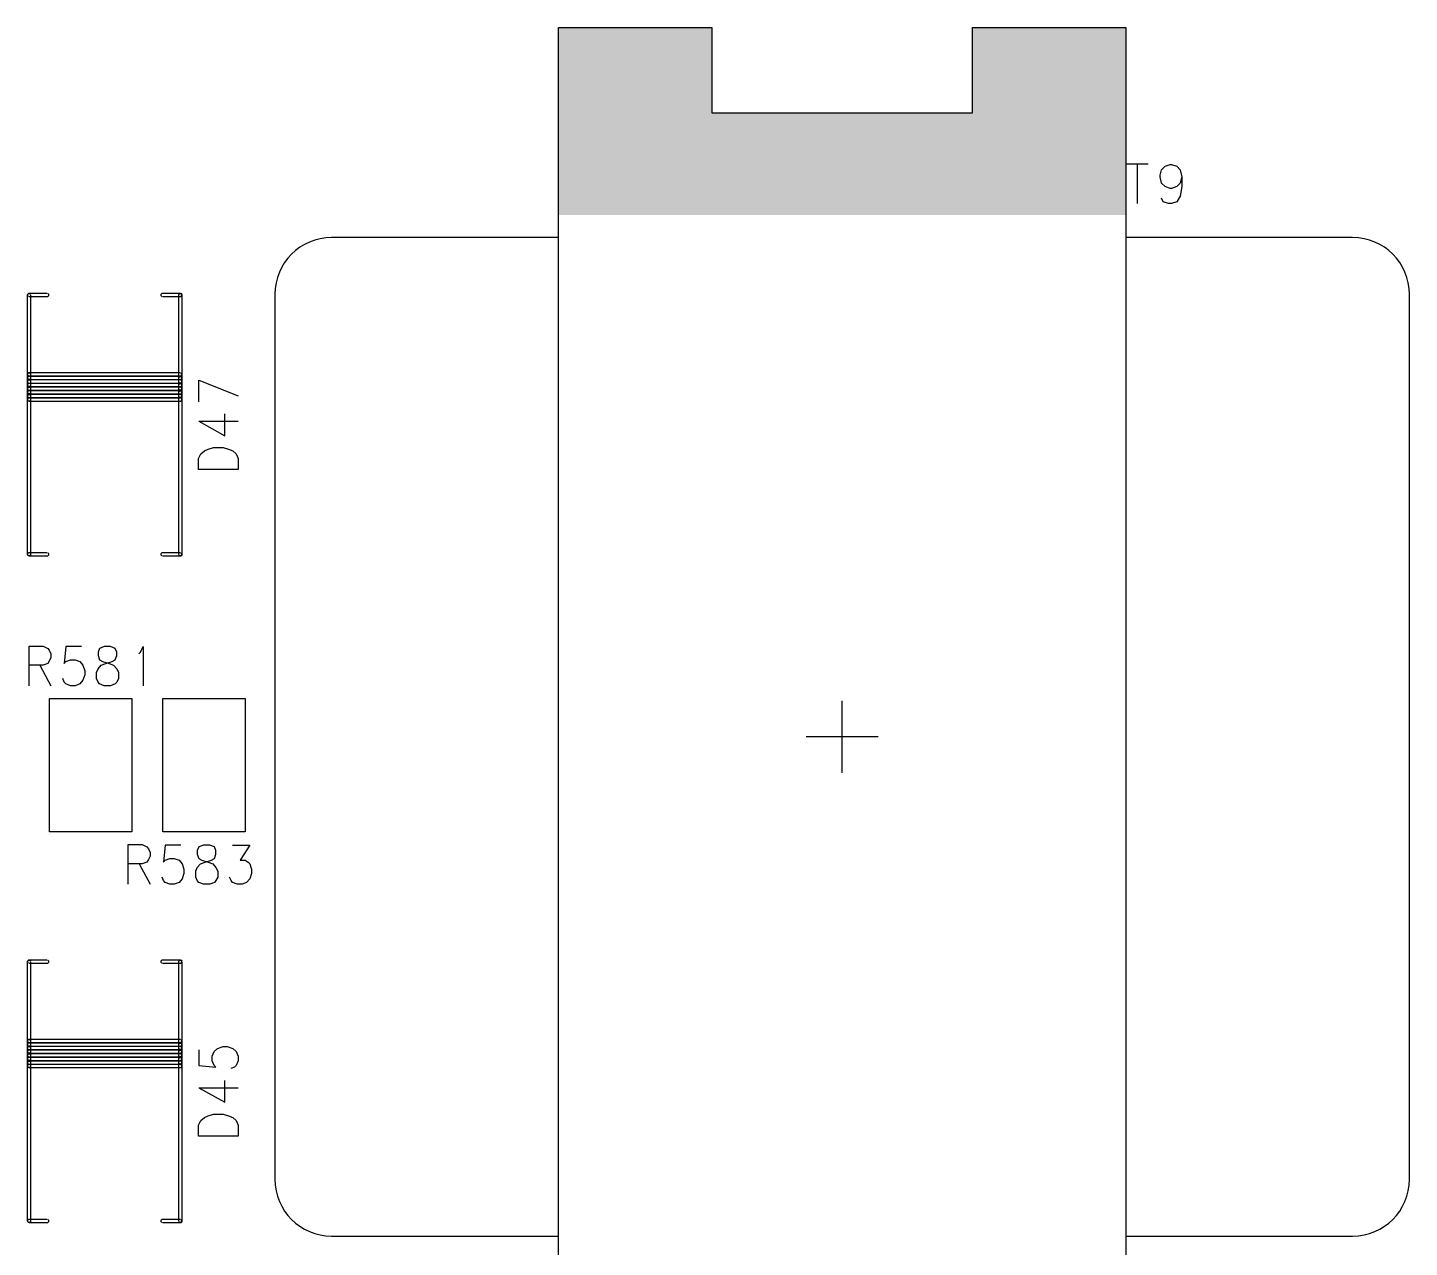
# Model space of a CAD drawing. Extents: x 295 to 953, y 10 to 290.
# Drawn here: x 780.02 to 820.22, y 116.35 to 151.83 of the extents above; entities that cross this region are included whole.
import ezdxf

# ---------------------------------------------------------------- set-up
doc = ezdxf.new("R2010")
doc.units = 0
doc.header["$LTSCALE"] = 5
doc.header["$MEASUREMENT"] = 0
doc.layers.add('13_C-SILK_GBR', color=7, linetype='CONTINUOUS')

msp = doc.modelspace()

# ---------------------------------------------------------------- linework, layer by layer
at = {"layer": '13_C-SILK_GBR'}
for p, q in [((795.465, 110.575), (795.465, 151.825)), ((795.465, 151.825), (799.92, 151.825)), ((799.92, 151.825), (799.92, 149.35)), ((807.51, 149.35), (807.51, 151.825)), ((807.51, 151.825), (811.965, 151.825)), ((811.965, 151.825), (811.965, 110.575)), ((799.92, 149.35), (807.51, 149.35)), ((811.98, 147.865), (812.618, 147.865)), ((812.298, 147.865), (812.298, 146.71)), ((812.962, 147.532), (813.006, 147.69)), ((812.962, 147.481), (812.962, 147.532)), ((813.006, 147.69), (813.109, 147.796)), ((813.109, 147.796), (813.255, 147.847)), ((813.255, 147.847), (813.3, 147.847)), ((813.3, 147.847), (813.453, 147.796)), ((813.453, 147.796), (813.549, 147.69)), ((813.549, 147.69), (813.6, 147.481)), ((813.006, 147.306), (812.962, 147.481)), ((813.109, 147.2), (813.006, 147.306)), ((813.255, 147.147), (813.109, 147.2)), ((813.3, 147.147), (813.255, 147.147)), ((813.453, 147.2), (813.3, 147.147)), ((813.549, 147.306), (813.453, 147.2)), ((813.6, 147.481), (813.549, 147.306)), ((813.6, 147.2), (813.549, 146.92)), ((813.6, 147.481), (813.6, 147.2)), ((813.057, 146.763), (813.006, 146.867)), ((813.204, 146.71), (813.057, 146.763)), ((813.3, 146.71), (813.204, 146.71)), ((813.453, 146.763), (813.3, 146.71)), ((813.549, 146.92), (813.453, 146.763)), ((795.465, 145.72), (788.865, 145.72)), ((818.565, 145.72), (811.965, 145.72)), ((780.047, 144.091), (780.021, 144.063)), ((780.021, 144.063), (780.047, 144.091)), ((780.021, 144.063), (780.021, 144.03)), ((780.021, 144.047), (780.021, 144.063)), ((780.021, 136.503), (780.021, 144.047)), ((780.021, 144.03), (780.047, 144.002)), ((780.066, 144.091), (780.047, 144.091)), ((780.047, 144.091), (780.082, 144.091)), ((780.589, 144.091), (780.066, 144.091)), ((780.066, 144.002), (780.589, 144.002)), ((780.082, 144.091), (780.109, 144.063)), ((780.109, 144.047), (780.109, 136.503)), ((780.589, 144.002), (780.605, 144.002)), ((780.633, 144.063), (780.605, 144.091)), ((780.605, 144.002), (780.633, 144.03)), ((780.633, 144.03), (780.633, 144.063)), ((783.925, 144.091), (783.897, 144.063)), ((783.897, 144.063), (783.897, 144.03)), ((783.897, 144.03), (783.925, 144.002)), ((783.941, 144.091), (783.925, 144.091)), ((784.466, 144.091), (783.941, 144.091)), ((783.941, 144.002), (784.466, 144.002)), ((784.422, 144.063), (784.448, 144.091)), ((784.422, 144.047), (784.422, 144.063)), ((784.422, 136.503), (784.422, 144.047)), ((784.448, 144.091), (784.483, 144.091)), ((784.466, 144.002), (784.483, 144.002)), ((784.483, 144.091), (784.509, 144.063)), ((784.509, 144.063), (784.483, 144.091)), ((784.483, 144.002), (784.509, 144.03)), ((784.509, 144.03), (784.509, 144.063)), ((784.509, 144.047), (784.509, 136.503)), ((787.215, 144.07), (787.215, 118.33)), ((820.215, 118.33), (820.215, 144.07)), ((780.047, 141.786), (780.021, 141.758)), ((780.021, 141.758), (780.047, 141.786)), ((780.021, 141.758), (780.021, 141.725)), ((780.021, 141.742), (780.021, 141.758)), ((780.021, 141.638), (780.021, 141.742)), ((780.021, 141.725), (780.047, 141.697)), ((780.047, 141.681), (780.021, 141.654)), ((780.021, 141.654), (780.021, 141.62)), ((780.047, 141.593), (780.021, 141.62)), ((780.021, 141.62), (780.047, 141.593)), ((780.047, 141.577), (780.021, 141.549)), ((780.021, 141.549), (780.047, 141.577)), ((780.021, 141.549), (780.021, 141.516)), ((780.021, 141.532), (780.021, 141.549)), ((780.021, 141.428), (780.021, 141.532)), ((780.021, 141.516), (780.047, 141.488)), ((780.066, 141.786), (780.047, 141.786)), ((780.047, 141.786), (780.082, 141.786)), ((780.066, 141.681), (780.047, 141.681)), ((780.082, 141.593), (780.047, 141.593)), ((780.066, 141.577), (780.047, 141.577)), ((780.047, 141.577), (780.082, 141.577)), ((784.466, 141.786), (780.066, 141.786)), ((780.066, 141.697), (784.466, 141.697)), ((784.466, 141.681), (780.066, 141.681)), ((780.066, 141.593), (784.466, 141.593)), ((784.466, 141.577), (780.066, 141.577)), ((780.066, 141.488), (784.466, 141.488)), ((780.082, 141.786), (780.109, 141.758)), ((780.109, 141.62), (780.082, 141.593)), ((780.082, 141.577), (780.109, 141.549)), ((780.109, 141.742), (780.109, 141.638)), ((780.109, 141.638), (780.109, 141.62)), ((780.109, 141.532), (780.109, 141.428)), ((784.422, 141.654), (784.448, 141.681)), ((784.422, 141.638), (784.422, 141.654)), ((784.422, 141.532), (784.422, 141.638)), ((784.448, 141.488), (784.422, 141.516)), ((784.448, 141.681), (784.483, 141.681)), ((784.483, 141.488), (784.448, 141.488)), ((784.466, 141.697), (784.483, 141.697)), ((784.466, 141.593), (784.483, 141.593)), ((784.466, 141.488), (784.483, 141.488)), ((784.509, 141.758), (784.483, 141.786)), ((784.483, 141.697), (784.509, 141.725)), ((784.509, 141.654), (784.483, 141.681)), ((784.483, 141.681), (784.509, 141.654)), ((784.483, 141.593), (784.509, 141.62)), ((784.509, 141.549), (784.483, 141.577)), ((784.509, 141.516), (784.483, 141.488)), ((784.483, 141.488), (784.509, 141.516)), ((784.509, 141.725), (784.509, 141.758)), ((784.509, 141.62), (784.509, 141.654)), ((784.509, 141.638), (784.509, 141.532)), ((784.509, 141.516), (784.509, 141.549)), ((784.509, 141.532), (784.509, 141.516)), ((785.006, 140.938), (785.006, 141.575)), ((785.006, 141.575), (786.143, 141.117)), ((780.047, 141.471), (780.021, 141.445)), ((780.021, 141.445), (780.021, 141.41)), ((780.047, 141.384), (780.021, 141.41)), ((780.021, 141.41), (780.047, 141.384)), ((780.047, 141.367), (780.021, 141.339)), ((780.021, 141.339), (780.047, 141.367)), ((780.021, 141.339), (780.021, 141.306)), ((780.021, 141.323), (780.021, 141.339)), ((780.021, 141.219), (780.021, 141.323)), ((780.021, 141.306), (780.047, 141.278)), ((780.047, 141.262), (780.021, 141.235)), ((780.021, 141.235), (780.021, 141.201)), ((780.047, 141.174), (780.021, 141.201)), ((780.021, 141.201), (780.047, 141.174)), ((780.047, 141.158), (780.021, 141.13)), ((780.021, 141.13), (780.047, 141.158)), ((780.021, 141.13), (780.021, 141.097)), ((780.021, 141.113), (780.021, 141.13)), ((780.021, 141.009), (780.021, 141.113)), ((780.021, 141.097), (780.047, 141.069)), ((780.066, 141.471), (780.047, 141.471)), ((780.082, 141.384), (780.047, 141.384)), ((780.066, 141.367), (780.047, 141.367)), ((780.047, 141.367), (780.082, 141.367)), ((780.066, 141.262), (780.047, 141.262)), ((780.082, 141.174), (780.047, 141.174)), ((780.066, 141.158), (780.047, 141.158)), ((780.047, 141.158), (780.082, 141.158)), ((784.466, 141.471), (780.066, 141.471)), ((780.066, 141.384), (784.466, 141.384)), ((784.466, 141.367), (780.066, 141.367)), ((780.066, 141.278), (784.466, 141.278)), ((784.466, 141.262), (780.066, 141.262)), ((780.066, 141.174), (784.466, 141.174)), ((784.466, 141.158), (780.066, 141.158)), ((780.109, 141.41), (780.082, 141.384)), ((780.082, 141.367), (780.109, 141.339)), ((780.109, 141.201), (780.082, 141.174)), ((780.082, 141.158), (780.109, 141.13)), ((780.109, 141.428), (780.109, 141.41)), ((780.109, 141.323), (780.109, 141.219)), ((780.109, 141.219), (780.109, 141.201)), ((780.109, 141.113), (780.109, 141.009)), ((784.422, 141.445), (784.448, 141.471)), ((784.422, 141.428), (784.422, 141.445)), ((784.422, 141.323), (784.422, 141.428)), ((784.448, 141.278), (784.422, 141.306)), ((784.422, 141.235), (784.448, 141.262)), ((784.422, 141.219), (784.422, 141.235)), ((784.422, 141.113), (784.422, 141.219)), ((784.448, 141.069), (784.422, 141.097)), ((784.448, 141.471), (784.483, 141.471)), ((784.483, 141.278), (784.448, 141.278)), ((784.448, 141.262), (784.483, 141.262)), ((784.466, 141.384), (784.483, 141.384)), ((784.466, 141.278), (784.483, 141.278)), ((784.466, 141.174), (784.483, 141.174)), ((784.509, 141.445), (784.483, 141.471)), ((784.483, 141.471), (784.509, 141.445)), ((784.483, 141.384), (784.509, 141.41)), ((784.509, 141.339), (784.483, 141.367)), ((784.509, 141.306), (784.483, 141.278)), ((784.483, 141.278), (784.509, 141.306)), ((784.509, 141.235), (784.483, 141.262)), ((784.483, 141.262), (784.509, 141.235)), ((784.483, 141.174), (784.509, 141.201)), ((784.509, 141.13), (784.483, 141.158)), ((784.509, 141.097), (784.483, 141.069)), ((784.483, 141.069), (784.509, 141.097)), ((784.509, 141.41), (784.509, 141.445)), ((784.509, 141.428), (784.509, 141.323)), ((784.509, 141.306), (784.509, 141.339)), ((784.509, 141.323), (784.509, 141.306)), ((784.509, 141.201), (784.509, 141.235)), ((784.509, 141.219), (784.509, 141.113)), ((784.509, 141.097), (784.509, 141.13)), ((784.509, 141.113), (784.509, 141.097)), ((780.047, 141.052), (780.021, 141.026)), ((780.021, 141.026), (780.021, 140.991)), ((780.047, 140.965), (780.021, 140.991)), ((780.021, 140.991), (780.047, 140.965)), ((780.066, 141.052), (780.047, 141.052)), ((780.082, 140.965), (780.047, 140.965)), ((780.066, 141.069), (784.466, 141.069)), ((784.466, 141.052), (780.066, 141.052)), ((780.066, 140.965), (784.466, 140.965)), ((780.109, 140.991), (780.082, 140.965)), ((780.109, 141.009), (780.109, 140.991)), ((784.483, 141.069), (784.448, 141.069)), ((784.466, 141.069), (784.483, 141.069)), ((784.466, 140.965), (784.483, 140.965)), ((784.509, 141.026), (784.483, 141.052)), ((784.483, 140.965), (784.509, 140.991)), ((784.509, 140.991), (784.509, 141.026)), ((785.006, 140.377), (785.758, 139.957)), ((785.006, 140.377), (786.143, 140.377)), ((785.758, 139.957), (785.758, 140.593)), ((785.057, 139.427), (785.162, 139.516)), ((785.162, 139.516), (785.268, 139.561)), ((785.268, 139.561), (785.425, 139.612)), ((785.425, 139.612), (785.705, 139.612)), ((785.705, 139.612), (785.862, 139.561)), ((785.862, 139.561), (785.986, 139.516)), ((785.986, 139.516), (786.09, 139.427)), ((784.988, 139.293), (785.057, 139.427)), ((784.988, 138.975), (784.988, 139.293)), ((786.09, 139.427), (786.143, 139.293)), ((786.143, 139.293), (786.143, 138.975)), ((786.143, 138.975), (784.988, 138.975)), ((780.047, 136.548), (780.021, 136.52)), ((780.021, 136.52), (780.021, 136.487)), ((780.047, 136.459), (780.021, 136.487)), ((780.021, 136.487), (780.047, 136.459)), ((780.066, 136.548), (780.047, 136.548)), ((780.082, 136.459), (780.047, 136.459)), ((780.589, 136.548), (780.066, 136.548)), ((780.066, 136.459), (780.589, 136.459)), ((780.109, 136.487), (780.082, 136.459)), ((780.109, 136.503), (780.109, 136.487)), ((780.589, 136.459), (780.605, 136.459)), ((780.633, 136.52), (780.605, 136.548)), ((780.605, 136.459), (780.633, 136.487)), ((780.633, 136.487), (780.633, 136.52)), ((783.925, 136.548), (783.897, 136.52)), ((783.897, 136.52), (783.897, 136.487)), ((783.897, 136.487), (783.925, 136.459)), ((783.941, 136.548), (783.925, 136.548)), ((784.466, 136.548), (783.941, 136.548)), ((783.941, 136.459), (784.466, 136.459)), ((784.448, 136.459), (784.422, 136.487)), ((784.483, 136.459), (784.448, 136.459)), ((784.466, 136.459), (784.483, 136.459)), ((784.509, 136.52), (784.483, 136.548)), ((784.483, 136.459), (784.509, 136.487)), ((784.509, 136.487), (784.483, 136.459)), ((784.509, 136.487), (784.509, 136.52)), ((784.509, 136.503), (784.509, 136.487)), ((780.061, 132.685), (780.061, 133.84)), ((780.061, 133.84), (780.47, 133.84)), ((780.47, 133.84), (780.604, 133.771)), ((780.604, 133.771), (780.648, 133.718)), ((780.648, 133.718), (780.699, 133.612)), ((780.699, 133.507), (780.648, 133.403)), ((780.699, 133.612), (780.699, 133.507)), ((781.132, 133.822), (781.087, 133.332)), ((781.585, 133.822), (781.132, 133.822)), ((782.113, 133.771), (782.069, 133.665)), ((782.069, 133.665), (782.069, 133.56)), ((782.069, 133.56), (782.113, 133.437)), ((782.247, 133.822), (782.113, 133.771)), ((782.433, 133.822), (782.247, 133.822)), ((782.567, 133.771), (782.433, 133.822)), ((782.612, 133.665), (782.567, 133.771)), ((782.567, 133.437), (782.612, 133.56)), ((782.612, 133.56), (782.612, 133.665)), ((783.255, 133.612), (783.306, 133.665)), ((783.306, 133.665), (783.382, 133.822)), ((783.382, 133.822), (783.382, 132.685)), ((780.47, 133.281), (780.061, 133.281)), ((780.374, 133.281), (780.699, 132.685)), ((780.604, 133.332), (780.47, 133.281)), ((780.648, 133.403), (780.604, 133.332)), ((781.087, 133.332), (781.132, 133.385)), ((781.132, 133.385), (781.265, 133.437)), ((781.265, 133.437), (781.4, 133.437)), ((781.4, 133.437), (781.541, 133.385)), ((781.541, 133.385), (781.63, 133.281)), ((781.63, 133.281), (781.681, 133.122)), ((781.681, 133.122), (781.681, 133)), ((782.024, 133.069), (782.069, 133.175)), ((782.024, 132.895), (782.024, 133.069)), ((782.069, 133.175), (782.158, 133.281)), ((782.113, 133.437), (782.202, 133.385)), ((782.158, 133.281), (782.293, 133.332)), ((782.202, 133.385), (782.389, 133.332)), ((782.293, 133.332), (782.478, 133.385)), ((782.389, 133.332), (782.522, 133.281)), ((782.478, 133.385), (782.567, 133.437)), ((782.522, 133.281), (782.612, 133.175)), ((782.612, 133.175), (782.663, 133.069)), ((782.663, 133.069), (782.663, 132.895)), ((781.087, 132.791), (781.042, 132.895)), ((781.132, 132.738), (781.087, 132.791)), ((781.265, 132.685), (781.132, 132.738)), ((781.4, 132.685), (781.265, 132.685)), ((781.541, 132.738), (781.4, 132.685)), ((781.63, 132.842), (781.541, 132.738)), ((781.681, 133), (781.63, 132.842)), ((782.069, 132.791), (782.024, 132.895)), ((782.113, 132.738), (782.069, 132.791)), ((782.247, 132.685), (782.113, 132.738)), ((782.433, 132.685), (782.247, 132.685)), ((782.567, 132.738), (782.433, 132.685)), ((782.612, 132.791), (782.567, 132.738)), ((782.663, 132.895), (782.612, 132.791)), ((780.656, 128.436), (780.656, 132.314)), ((780.656, 132.314), (783.049, 132.314)), ((783.049, 132.314), (783.049, 128.436)), ((783.956, 132.314), (786.349, 132.314)), ((783.956, 128.436), (783.956, 132.314)), ((786.349, 132.314), (786.349, 128.436)), ((803.715, 130.152), (803.715, 132.248)), ((804.763, 131.2), (802.667, 131.2)), ((783.049, 128.436), (780.656, 128.436)), ((786.349, 128.436), (783.956, 128.436)), ((782.948, 126.91), (782.948, 128.065)), ((782.948, 128.065), (783.357, 128.065)), ((783.357, 128.065), (783.491, 127.996)), ((783.491, 127.996), (783.536, 127.943)), ((783.536, 127.943), (783.587, 127.837)), ((783.587, 127.837), (783.587, 127.732)), ((784.019, 128.047), (783.974, 127.557)), ((784.473, 128.047), (784.019, 128.047)), ((785.001, 127.996), (784.956, 127.89)), ((784.956, 127.89), (784.956, 127.785)), ((785.134, 128.047), (785.001, 127.996)), ((785.321, 128.047), (785.134, 128.047)), ((785.455, 127.996), (785.321, 128.047)), ((785.499, 127.89), (785.455, 127.996)), ((785.499, 127.785), (785.499, 127.89)), ((785.983, 128.047), (786.481, 128.047)), ((786.481, 128.047), (786.207, 127.61)), ((783.357, 127.506), (782.948, 127.506)), ((783.262, 127.506), (783.587, 126.91)), ((783.491, 127.557), (783.357, 127.506)), ((783.536, 127.628), (783.491, 127.557)), ((783.587, 127.732), (783.536, 127.628)), ((783.974, 127.557), (784.019, 127.61)), ((784.019, 127.61), (784.153, 127.662)), ((784.153, 127.662), (784.288, 127.662)), ((784.288, 127.662), (784.428, 127.61)), ((784.428, 127.61), (784.517, 127.506)), ((784.517, 127.506), (784.568, 127.347)), ((784.956, 127.785), (785.001, 127.662)), ((784.956, 127.4), (785.045, 127.506)), ((785.001, 127.662), (785.09, 127.61)), ((785.045, 127.506), (785.181, 127.557)), ((785.09, 127.61), (785.276, 127.557)), ((785.181, 127.557), (785.365, 127.61)), ((785.276, 127.557), (785.41, 127.506)), ((785.365, 127.61), (785.455, 127.662)), ((785.41, 127.506), (785.499, 127.4)), ((785.455, 127.662), (785.499, 127.785)), ((786.207, 127.61), (786.347, 127.61)), ((786.347, 127.61), (786.436, 127.557)), ((786.436, 127.557), (786.481, 127.506)), ((786.481, 127.506), (786.532, 127.347)), ((783.974, 127.016), (783.93, 127.12)), ((784.019, 126.963), (783.974, 127.016)), ((784.517, 127.067), (784.428, 126.963)), ((784.568, 127.225), (784.517, 127.067)), ((784.568, 127.347), (784.568, 127.225)), ((784.912, 127.294), (784.956, 127.4)), ((784.912, 127.12), (784.912, 127.294)), ((784.956, 127.016), (784.912, 127.12)), ((785.001, 126.963), (784.956, 127.016)), ((785.499, 127.016), (785.455, 126.963)), ((785.499, 127.4), (785.55, 127.294)), ((785.55, 127.12), (785.499, 127.016)), ((785.55, 127.294), (785.55, 127.12)), ((785.938, 127.016), (785.893, 127.12)), ((785.983, 126.963), (785.938, 127.016)), ((786.481, 127.067), (786.392, 126.963)), ((786.532, 127.225), (786.481, 127.067)), ((786.532, 127.347), (786.532, 127.225)), ((784.153, 126.91), (784.019, 126.963)), ((784.288, 126.91), (784.153, 126.91)), ((784.428, 126.963), (784.288, 126.91)), ((785.134, 126.91), (785.001, 126.963)), ((785.321, 126.91), (785.134, 126.91)), ((785.455, 126.963), (785.321, 126.91)), ((786.116, 126.91), (785.983, 126.963)), ((786.258, 126.91), (786.116, 126.91)), ((786.392, 126.963), (786.258, 126.91)), ((780.047, 124.704), (780.021, 124.676)), ((780.021, 124.676), (780.047, 124.704)), ((780.021, 124.676), (780.021, 124.643)), ((780.021, 124.659), (780.021, 124.676)), ((780.021, 117.116), (780.021, 124.659)), ((780.021, 124.643), (780.047, 124.615)), ((780.066, 124.704), (780.047, 124.704)), ((780.047, 124.704), (780.082, 124.704)), ((780.589, 124.704), (780.066, 124.704)), ((780.066, 124.615), (780.589, 124.615)), ((780.082, 124.704), (780.109, 124.676)), ((780.109, 124.659), (780.109, 117.116)), ((780.589, 124.615), (780.605, 124.615)), ((780.633, 124.676), (780.605, 124.704)), ((780.605, 124.615), (780.633, 124.643)), ((780.633, 124.643), (780.633, 124.676)), ((783.925, 124.704), (783.897, 124.676)), ((783.897, 124.676), (783.897, 124.643)), ((783.897, 124.643), (783.925, 124.615)), ((783.941, 124.704), (783.925, 124.704)), ((784.466, 124.704), (783.941, 124.704)), ((783.941, 124.615), (784.466, 124.615)), ((784.422, 124.676), (784.448, 124.704)), ((784.422, 124.659), (784.422, 124.676)), ((784.422, 117.116), (784.422, 124.659)), ((784.448, 124.704), (784.483, 124.704)), ((784.466, 124.615), (784.483, 124.615)), ((784.483, 124.704), (784.509, 124.676)), ((784.509, 124.676), (784.483, 124.704)), ((784.483, 124.615), (784.509, 124.643)), ((784.509, 124.643), (784.509, 124.676)), ((784.509, 124.659), (784.509, 117.116)), ((780.047, 122.399), (780.021, 122.371)), ((780.021, 122.371), (780.047, 122.399)), ((780.021, 122.371), (780.021, 122.338)), ((780.021, 122.354), (780.021, 122.371)), ((780.021, 122.25), (780.021, 122.354)), ((780.021, 122.338), (780.047, 122.31)), ((780.047, 122.293), (780.021, 122.267)), ((780.021, 122.267), (780.021, 122.232)), ((780.047, 122.206), (780.021, 122.232)), ((780.021, 122.232), (780.047, 122.206)), ((780.066, 122.399), (780.047, 122.399)), ((780.047, 122.399), (780.082, 122.399)), ((780.066, 122.293), (780.047, 122.293)), ((780.082, 122.206), (780.047, 122.206)), ((784.466, 122.399), (780.066, 122.399)), ((780.066, 122.31), (784.466, 122.31)), ((784.466, 122.293), (780.066, 122.293)), ((780.066, 122.206), (784.466, 122.206)), ((780.082, 122.399), (780.109, 122.371)), ((780.109, 122.232), (780.082, 122.206)), ((780.109, 122.354), (780.109, 122.25)), ((780.109, 122.25), (780.109, 122.232)), ((784.422, 122.267), (784.448, 122.293)), ((784.422, 122.25), (784.422, 122.267)), ((784.422, 122.145), (784.422, 122.25)), ((784.448, 122.293), (784.483, 122.293)), ((784.466, 122.31), (784.483, 122.31)), ((784.466, 122.206), (784.483, 122.206)), ((784.509, 122.371), (784.483, 122.399)), ((784.483, 122.31), (784.509, 122.338)), ((784.509, 122.267), (784.483, 122.293)), ((784.483, 122.293), (784.509, 122.267)), ((784.483, 122.206), (784.509, 122.232)), ((784.509, 122.338), (784.509, 122.371)), ((784.509, 122.232), (784.509, 122.267)), ((784.509, 122.25), (784.509, 122.145)), ((780.047, 122.189), (780.021, 122.161)), ((780.021, 122.161), (780.047, 122.189)), ((780.021, 122.161), (780.021, 122.128)), ((780.021, 122.145), (780.021, 122.161)), ((780.021, 122.041), (780.021, 122.145)), ((780.021, 122.128), (780.047, 122.1)), ((780.047, 122.084), (780.021, 122.057)), ((780.021, 122.057), (780.021, 122.023)), ((780.047, 121.996), (780.021, 122.023)), ((780.021, 122.023), (780.047, 121.996)), ((780.047, 121.98), (780.021, 121.952)), ((780.021, 121.952), (780.047, 121.98)), ((780.021, 121.952), (780.021, 121.919)), ((780.021, 121.935), (780.021, 121.952)), ((780.021, 121.831), (780.021, 121.935)), ((780.021, 121.919), (780.047, 121.891)), ((780.047, 121.874), (780.021, 121.848)), ((780.021, 121.848), (780.021, 121.813)), ((780.047, 121.787), (780.021, 121.813)), ((780.021, 121.813), (780.047, 121.787)), ((780.066, 122.189), (780.047, 122.189)), ((780.047, 122.189), (780.082, 122.189)), ((780.066, 122.084), (780.047, 122.084)), ((780.082, 121.996), (780.047, 121.996)), ((780.066, 121.98), (780.047, 121.98)), ((780.047, 121.98), (780.082, 121.98)), ((780.066, 121.874), (780.047, 121.874)), ((784.466, 122.189), (780.066, 122.189)), ((780.066, 122.1), (784.466, 122.1)), ((784.466, 122.084), (780.066, 122.084)), ((780.066, 121.996), (784.466, 121.996)), ((784.466, 121.98), (780.066, 121.98)), ((780.066, 121.891), (784.466, 121.891)), ((784.466, 121.874), (780.066, 121.874)), ((780.082, 122.189), (780.109, 122.161)), ((780.109, 122.023), (780.082, 121.996)), ((780.082, 121.98), (780.109, 121.952)), ((780.109, 121.813), (780.082, 121.787)), ((780.109, 122.145), (780.109, 122.041)), ((780.109, 122.041), (780.109, 122.023)), ((780.109, 121.935), (780.109, 121.831)), ((780.109, 121.831), (780.109, 121.813)), ((784.448, 122.1), (784.422, 122.128)), ((784.422, 122.057), (784.448, 122.084)), ((784.422, 122.041), (784.422, 122.057)), ((784.422, 121.935), (784.422, 122.041)), ((784.448, 121.891), (784.422, 121.919)), ((784.422, 121.848), (784.448, 121.874)), ((784.422, 121.831), (784.422, 121.848)), ((784.422, 121.726), (784.422, 121.831)), ((784.483, 122.1), (784.448, 122.1)), ((784.448, 122.084), (784.483, 122.084)), ((784.483, 121.891), (784.448, 121.891)), ((784.448, 121.874), (784.483, 121.874)), ((784.466, 122.1), (784.483, 122.1)), ((784.466, 121.996), (784.483, 121.996)), ((784.466, 121.891), (784.483, 121.891)), ((784.509, 122.161), (784.483, 122.189)), ((784.509, 122.128), (784.483, 122.1)), ((784.483, 122.1), (784.509, 122.128)), ((784.509, 122.057), (784.483, 122.084)), ((784.483, 122.084), (784.509, 122.057)), ((784.483, 121.996), (784.509, 122.023)), ((784.509, 121.952), (784.483, 121.98)), ((784.509, 121.919), (784.483, 121.891)), ((784.483, 121.891), (784.509, 121.919)), ((784.509, 121.848), (784.483, 121.874)), ((784.483, 121.874), (784.509, 121.848)), ((784.483, 121.787), (784.509, 121.813)), ((784.509, 122.128), (784.509, 122.161)), ((784.509, 122.145), (784.509, 122.128)), ((784.509, 122.023), (784.509, 122.057)), ((784.509, 122.041), (784.509, 121.935)), ((784.509, 121.919), (784.509, 121.952)), ((784.509, 121.935), (784.509, 121.919)), ((784.509, 121.813), (784.509, 121.848)), ((784.509, 121.831), (784.509, 121.726)), ((785.006, 122.092), (785.006, 121.64)), ((785.39, 121.907), (785.443, 122.047)), ((785.39, 121.774), (785.39, 121.907)), ((785.443, 122.047), (785.547, 122.137)), ((785.547, 122.137), (785.705, 122.188)), ((785.705, 122.188), (785.827, 122.188)), ((785.827, 122.188), (785.986, 122.137)), ((785.986, 122.137), (786.09, 122.047)), ((786.09, 122.047), (786.143, 121.907)), ((786.143, 121.907), (786.143, 121.774)), ((780.047, 121.77), (780.021, 121.742)), ((780.021, 121.742), (780.047, 121.77)), ((780.021, 121.742), (780.021, 121.709)), ((780.021, 121.726), (780.021, 121.742)), ((780.021, 121.622), (780.021, 121.726)), ((780.021, 121.709), (780.047, 121.681)), ((780.047, 121.665), (780.021, 121.638)), ((780.021, 121.638), (780.021, 121.604)), ((780.047, 121.577), (780.021, 121.604)), ((780.021, 121.604), (780.047, 121.577)), ((780.082, 121.787), (780.047, 121.787)), ((780.066, 121.77), (780.047, 121.77)), ((780.047, 121.77), (780.082, 121.77)), ((780.066, 121.665), (780.047, 121.665)), ((780.082, 121.577), (780.047, 121.577)), ((780.066, 121.787), (784.466, 121.787)), ((784.466, 121.77), (780.066, 121.77)), ((780.066, 121.681), (784.466, 121.681)), ((784.466, 121.665), (780.066, 121.665)), ((780.066, 121.577), (784.466, 121.577)), ((780.082, 121.77), (780.109, 121.742)), ((780.109, 121.604), (780.082, 121.577)), ((780.109, 121.726), (780.109, 121.622)), ((780.109, 121.622), (780.109, 121.604)), ((784.448, 121.681), (784.422, 121.709)), ((784.483, 121.681), (784.448, 121.681)), ((784.466, 121.787), (784.483, 121.787)), ((784.466, 121.681), (784.483, 121.681)), ((784.466, 121.577), (784.483, 121.577)), ((784.509, 121.742), (784.483, 121.77)), ((784.509, 121.709), (784.483, 121.681)), ((784.483, 121.681), (784.509, 121.709)), ((784.509, 121.638), (784.483, 121.665)), ((784.483, 121.577), (784.509, 121.604)), ((784.509, 121.709), (784.509, 121.742)), ((784.509, 121.726), (784.509, 121.709)), ((784.509, 121.604), (784.509, 121.638)), ((785.006, 121.64), (785.496, 121.595)), ((785.443, 121.64), (785.39, 121.774)), ((785.496, 121.595), (785.443, 121.64)), ((786.037, 121.595), (785.933, 121.551)), ((786.09, 121.64), (786.037, 121.595)), ((786.143, 121.774), (786.09, 121.64)), ((785.006, 120.99), (785.758, 120.569)), ((785.006, 120.99), (786.143, 120.99)), ((785.758, 120.569), (785.758, 121.206)), ((785.268, 120.173), (785.425, 120.224)), ((785.425, 120.224), (785.705, 120.224)), ((785.705, 120.224), (785.862, 120.173)), ((784.988, 119.906), (785.057, 120.039)), ((784.988, 119.587), (784.988, 119.906)), ((785.057, 120.039), (785.162, 120.129)), ((785.162, 120.129), (785.268, 120.173)), ((785.862, 120.173), (785.986, 120.129)), ((785.986, 120.129), (786.09, 120.039)), ((786.09, 120.039), (786.143, 119.906)), ((786.143, 119.906), (786.143, 119.587)), ((786.143, 119.587), (784.988, 119.587)), ((780.047, 117.16), (780.021, 117.132)), ((780.021, 117.132), (780.021, 117.099)), ((780.047, 117.071), (780.021, 117.099)), ((780.021, 117.099), (780.047, 117.071)), ((780.066, 117.16), (780.047, 117.16)), ((780.082, 117.071), (780.047, 117.071)), ((780.589, 117.16), (780.066, 117.16)), ((780.066, 117.071), (780.589, 117.071)), ((780.109, 117.099), (780.082, 117.071)), ((780.109, 117.116), (780.109, 117.099)), ((780.589, 117.071), (780.605, 117.071)), ((780.633, 117.132), (780.605, 117.16)), ((780.605, 117.071), (780.633, 117.099)), ((780.633, 117.099), (780.633, 117.132)), ((783.925, 117.16), (783.897, 117.132)), ((783.897, 117.132), (783.897, 117.099)), ((783.897, 117.099), (783.925, 117.071)), ((783.941, 117.16), (783.925, 117.16)), ((784.466, 117.16), (783.941, 117.16)), ((783.941, 117.071), (784.466, 117.071)), ((784.448, 117.071), (784.422, 117.099)), ((784.483, 117.071), (784.448, 117.071)), ((784.466, 117.071), (784.483, 117.071)), ((784.509, 117.132), (784.483, 117.16)), ((784.483, 117.071), (784.509, 117.099)), ((784.509, 117.099), (784.483, 117.071)), ((784.509, 117.099), (784.509, 117.132)), ((784.509, 117.116), (784.509, 117.099)), ((788.865, 116.68), (795.465, 116.68)), ((811.965, 116.68), (818.565, 116.68))]:
    msp.add_line(p, q, dxfattribs=at)
for centre, start, end in [((788.865, 144.07), 90, 180), ((818.565, 144.07), 360, 90), ((788.865, 118.33), 180, 270), ((818.565, 118.33), 270, 0)]:
    msp.add_arc(centre, 1.65, start, end, dxfattribs=at)
for points in [[(795.465, 149.35), (795.465, 151.825), (799.92, 149.35), (799.92, 151.825)], [(795.465, 151.825), (795.465, 151.825), (799.92, 151.825), (795.465, 151.825)], [(807.51, 149.35), (807.51, 151.825), (811.965, 149.35), (811.965, 151.825)], [(807.51, 151.825), (807.51, 151.825), (811.965, 151.825), (807.51, 151.825)], [(795.465, 146.38), (795.465, 149.35), (811.965, 146.38), (811.965, 149.35)]]:
    msp.add_solid(points, dxfattribs=at)

doc.saveas('drawing.dxf')
